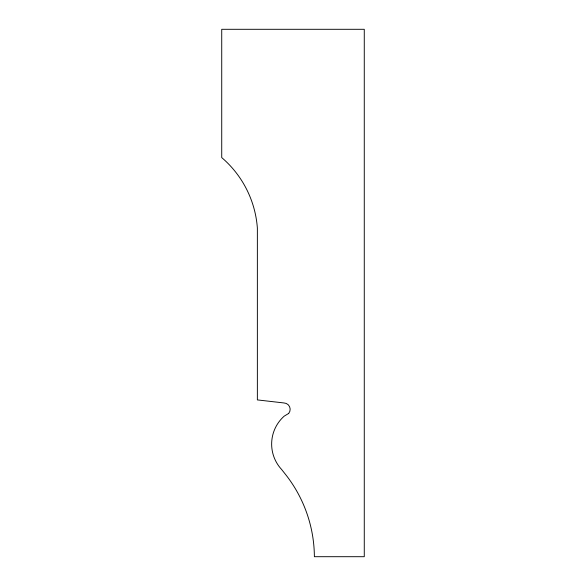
<?xml version="1.0" encoding="UTF-8"?>
<svg xmlns="http://www.w3.org/2000/svg" width="586" height="586" viewBox="0 0 586 586"><rect width="100%" height="100%" fill="white"/><g stroke="black" fill="none" stroke-linecap="round" stroke-linejoin="round"><path stroke-width="0.88" d="M288.693 413.438L284.195 416.141A37.358 37.358 0 0 0 281.617 469.481L286.349 475.473A134.443 134.443 0 0 1 314.382 556.7L364.272 556.7L364.272 29.3L221.728 29.3L221.728 157.59A102.616 102.616 0 0 1 257.364 228.02L257.364 399.908L283.895 402.948A6.402 6.402 0 0 1 288.693 413.438"/></g></svg>
